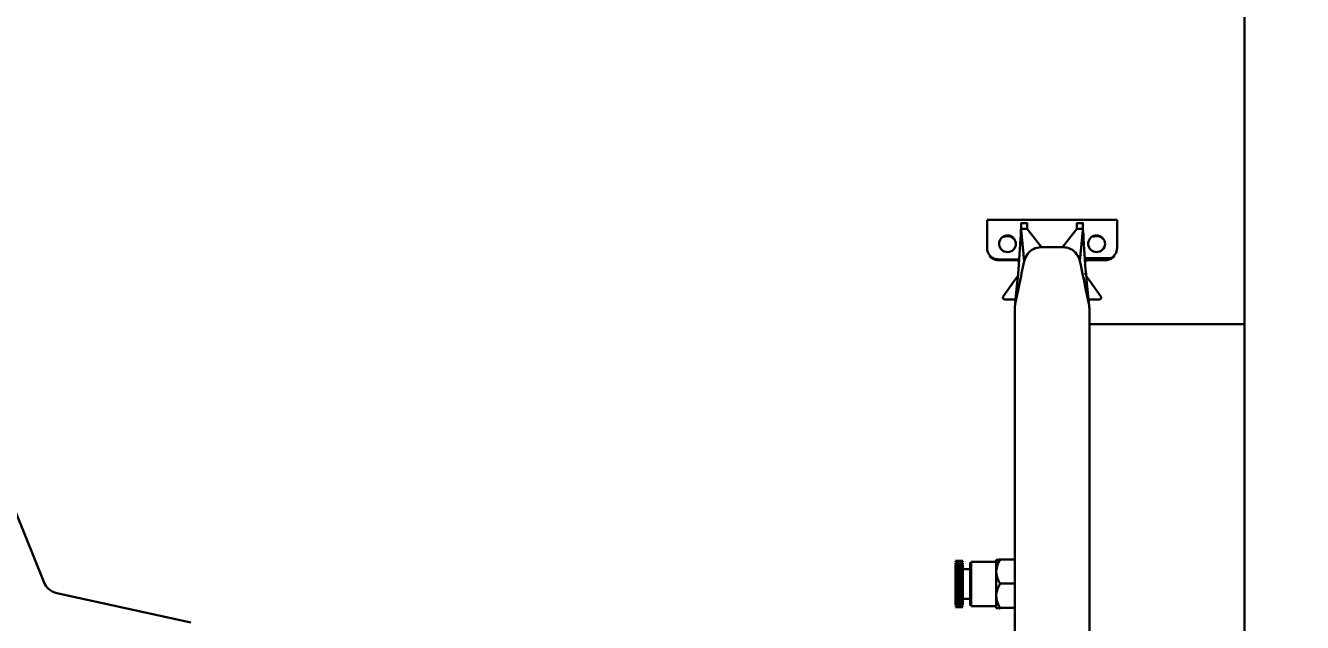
# Model space of a CAD drawing. Header units: millimetres. Extents: x 13935 to 21534, y -198 to 9202.
# Drawn here: x 15102.7 to 15446.4, y 8123 to 8283.7 of the extents above; entities that cross this region are included whole.
import ezdxf

# ---------------------------------------------------------------- set-up
doc = ezdxf.new("R2010")
doc.units = ezdxf.units.MM
doc.header["$LTSCALE"] = 326.7
doc.header["$PDMODE"] = 3
doc.header["$PDSIZE"] = 8
doc.layers.get('0').update_dxf_attribs({"linetype": 'CONTINUOUS'})
doc.layers.get('Defpoints').update_dxf_attribs({"linetype": 'CONTINUOUS'})
doc.styles.get("Standard").update_dxf_attribs({"font": 'calibri.ttf'})
doc.dimstyles.new('DIMSTYLE_1', dxfattribs={"dimtxt": 40, "dimasz": 35, "dimexe": 0.08, "dimexo": 1, "dimgap": 1, "dimtad": 1, "dimdsep": 46, "dimtxsty": 'Standard', "dimblk": '_FILLED', "dimblk1": '_FILLED', "dimblk2": '_FILLED', "dimcen": 0.09, "dimazin": 2, "dimtp": 0.01, "dimtm": 0.01, "dimtfac": 1, "dimtofl": 0, "dimtmove": 0, "dimatfit": 3, "dimldrblk": '_FILLED', "dimfxl": 1, "dimtolj": 1, "dimarcsym": 0})

# ---------------------------------------------------------------- blocks, each defined once
blk = doc.blocks.new('_FILLED')
at = {"color": 0, "linetype": 'ByBlock'}
blk.add_solid([(0, 0), (-1, 0.2143), (-1, -0.2143)], dxfattribs=at)
blk = doc.blocks.new('*D2237')
at = {"color": 0, "linetype": 'Continuous', "lineweight": -2}
for p, q in [((14585.72, 8138.35), (14585.72, 8528.77)), ((14620.72, 8528.69), (16091.03, 8528.69)), ((16126.03, 8125.39), (16126.03, 8528.77))]:
    blk.add_line(p, q, dxfattribs=at)
at = {"layer": 'Defpoints', "color": 0}
for p in [(16126.03, 8528.69), (14585.72, 8137.35), (16126.03, 8124.39)]:
    blk.add_point(p, dxfattribs=at)
at = {"color": 0, "linetype": 'ByBlock', "lineweight": -2, "xscale": 35, "yscale": 35, "zscale": 35, "rotation": 180}
blk.add_blockref('_FILLED', (14585.72, 8528.69), dxfattribs=at)
at = {"color": 0, "linetype": 'ByBlock', "lineweight": -2, "xscale": 35, "yscale": 35, "zscale": 35}
blk.add_blockref('_FILLED', (16126.03, 8528.69), dxfattribs=at)
at = {"color": 0, "lineweight": 30, "insert": (15337.56, 8583.02), "char_height": 40, "attachment_point": 2, "line_spacing_factor": 0.9}
blk.add_mtext('\\A1;C', dxfattribs=at)

msp = doc.modelspace()

# ---------------------------------------------------------------- linework, layer by layer
at = {"color": 0, "linetype": 'Continuous', "lineweight": 30}
for p, q in [((15430.73451, 8408.83992), (15430.73451, 7847.85643)), ((15361.48581, 8231.42752), (15361.48581, 8223.73954)), ((15361.48581, 8231.42752), (15396.48581, 8231.42752)), ((15370.67628, 8230.52231), (15372.27628, 8230.52231)), ((15385.69533, 8230.52231), (15387.29533, 8230.52231)), ((15396.48581, 8231.42752), (15396.48581, 8223.73954)), ((15370.57327, 8227.27398), (15370.40916, 8224.77761)), ((15370.68675, 8229.00854), (15370.68644, 8230.24244)), ((15372.28677, 8228.94025), (15370.69815, 8228.94021)), ((15372.28644, 8230.24248), (15372.28677, 8228.94025)), ((15372.28677, 8228.94023), (15376.18581, 8223.99693)), ((15381.78581, 8223.99693), (15385.68485, 8228.94023)), ((15385.68484, 8228.94025), (15385.68518, 8230.24248)), ((15387.27346, 8228.94021), (15385.68484, 8228.94025)), ((15386.48663, 8220.24391), (15387.2591, 8228.66128)), ((15387.28518, 8230.24244), (15387.28486, 8229.00854)), ((15387.48151, 8226.00564), (15387.39836, 8227.27376)), ((15370.40916, 8224.77761), (15370.24283, 8222.27325)), ((15370.49962, 8226.21672), (15370.43741, 8225.20549)), ((15375.97755, 8223.99693), (15381.99407, 8223.99693)), ((15387.5342, 8225.20549), (15387.47199, 8226.21672)), ((15387.64939, 8223.46543), (15387.48151, 8226.00564)), ((15364.48581, 8220.74218), (15369.11445, 8220.74218)), ((15369.11445, 8220.55118), (15364.48581, 8220.55118)), ((15370.24283, 8222.27325), (15369.94294, 8217.79832)), ((15387.8194, 8220.91988), (15387.64939, 8223.46543)), ((15388.85886, 8221.05497), (15387.80957, 8221.06235)), ((15388.8589, 8221.06095), (15387.8096, 8221.0662)), ((15387.93411, 8219.22003), (15387.8194, 8220.91988)), ((15388.85716, 8220.74218), (15393.48581, 8220.74218)), ((15393.48581, 8220.55118), (15388.85716, 8220.55118)), ((15394.77561, 8221.03136), (15393.48742, 8221.03274)), ((15394.77561, 8221.03136), (15393.48743, 8221.0378)), ((15388.02868, 8217.79832), (15387.92313, 8219.38077)), ((15387.92889, 8217.11873), (15388.00811, 8216.70871)), ((15365.83041, 8210.71157), (15368.02334, 8213.80177)), ((15369.62346, 8214.51905), (15369.22574, 8210.84366)), ((15369.85378, 8212.49746), (15370.12004, 8213.76621)), ((15369.85378, 8212.49746), (15370.12003, 8213.76621)), ((15388.3641, 8214.37097), (15388.23642, 8215.60732)), ((15388.36407, 8214.37096), (15388.74612, 8210.841)), ((15389.94828, 8213.80177), (15392.1412, 8210.71157)), ((15366.23819, 8209.92235), (15369.06859, 8209.92235)), ((15369.06859, 8208.74465), (15369.85378, 8212.49746)), ((15388.11784, 8212.49746), (15388.90303, 8208.74465)), ((15388.90303, 8209.92235), (15391.73342, 8209.92235)), ((15368.92314, 8055.14004), (15368.92314, 8207.01348)), ((15389.04848, 8207.01349), (15389.04844, 8071.98441)), ((15430.73451, 8203.34818), (15389.04845, 8203.34818)), ((15107.61218, 8133.92182), (15094.73869, 8165.81111)), ((15354.98581, 8139.62782), (15352.98581, 8139.62782)), ((15352.98581, 8139.55471), (15354.98581, 8139.55471)), ((15354.98581, 8139.50366), (15352.98581, 8139.50366)), ((15352.98581, 8139.49493), (15352.98581, 8139.44514)), ((15352.98581, 8139.41568), (15354.98581, 8139.41568)), ((15352.98581, 8139.35716), (15352.98581, 8139.29829)), ((15354.98581, 8139.35531), (15352.98581, 8139.35531)), ((15352.98581, 8139.25281), (15354.98581, 8139.25281)), ((15352.98581, 8139.19579), (15352.98581, 8139.12807)), ((15354.98581, 8139.18337), (15352.98581, 8139.18337)), ((15352.98581, 8139.06675), (15354.98581, 8139.06675)), ((15352.98581, 8139.01146), (15352.98581, 8138.93516)), ((15354.98581, 8138.98851), (15352.98581, 8138.98851)), ((15352.98581, 8138.8818), (15354.98581, 8138.8818)), ((15352.98581, 8138.85824), (15354.98581, 8138.85824)), ((15352.98581, 8138.80489), (15352.98581, 8138.7203)), ((15354.98581, 8138.7715), (15352.98581, 8138.7715)), ((15354.98581, 8138.75153), (15352.98581, 8138.75153)), ((15352.98581, 8138.6691), (15354.98581, 8138.6691)), ((15352.98581, 8138.62809), (15354.98581, 8138.62809)), ((15352.98581, 8138.57689), (15352.98581, 8128.07179)), ((15354.98581, 8138.53321), (15352.98581, 8138.53321)), ((15354.98581, 8138.52569), (15352.98581, 8138.52569)), ((15352.98581, 8138.37722), (15354.98581, 8138.37722)), ((15354.98581, 8138.27952), (15352.98581, 8138.27952)), ((15354.98581, 8138.27456), (15352.98581, 8138.27456)), ((15352.98581, 8138.10661), (15354.98581, 8138.10661)), ((15354.98581, 8138.014), (15352.98581, 8138.014)), ((15354.98581, 8137.99658), (15352.98581, 8137.99658)), ((15352.98581, 8137.90942), (15354.98581, 8137.90942)), ((15352.98581, 8137.81734), (15354.98581, 8137.81734)), ((15354.98581, 8139.49493), (15354.98581, 8139.44514)), ((15354.98581, 8139.35716), (15354.98581, 8139.29829)), ((15354.98581, 8139.19579), (15354.98581, 8139.12807)), ((15354.98581, 8139.01146), (15354.98581, 8138.93516)), ((15354.98581, 8138.80489), (15354.98581, 8138.7203)), ((15354.98581, 8138.57689), (15354.98581, 8128.07179)), ((15356.98581, 8127.57677), (15356.98581, 8139.17637)), ((15357.18581, 8127.37658), (15357.18581, 8139.37658)), ((15363.98581, 8139.37658), (15357.18581, 8139.37658)), ((15363.98581, 8126.87317), (15363.98581, 8139.87998)), ((15368.92314, 8139.94032), (15364.98525, 8139.94032)), ((15354.98581, 8137.73018), (15352.98581, 8137.73018)), ((15354.98581, 8137.70037), (15352.98581, 8137.70037)), ((15352.98581, 8137.61901), (15354.98581, 8137.61901)), ((15352.98581, 8137.51054), (15354.98581, 8137.51054)), ((15354.98581, 8137.42918), (15352.98581, 8137.42918)), ((15354.98581, 8137.38709), (15352.98581, 8137.38709)), ((15352.98581, 8137.31186), (15354.98581, 8137.31186)), ((15352.98581, 8137.18742), (15354.98581, 8137.18742)), ((15354.98581, 8137.11219), (15352.98581, 8137.11219)), ((15354.98581, 8137.05799), (15352.98581, 8137.05799)), ((15352.98581, 8136.98918), (15354.98581, 8136.98918)), ((15352.98581, 8136.84927), (15354.98581, 8136.84927)), ((15354.98581, 8136.78045), (15352.98581, 8136.78045)), ((15354.98581, 8136.71436), (15352.98581, 8136.71436)), ((15352.98581, 8136.65223), (15354.98581, 8136.65223)), ((15352.98581, 8136.49741), (15354.98581, 8136.49741)), ((15354.98581, 8136.43528), (15352.98581, 8136.43528)), ((15354.98581, 8136.35755), (15352.98581, 8136.35755)), ((15352.98581, 8136.30236), (15354.98581, 8136.30236)), ((15352.98581, 8136.13323), (15354.98581, 8136.13323)), ((15354.98581, 8136.07804), (15352.98581, 8136.07804)), ((15354.98581, 8135.98899), (15352.98581, 8135.98899)), ((15352.98581, 8135.94095), (15354.98581, 8135.94095)), ((15352.98581, 8135.75818), (15354.98581, 8135.75818)), ((15354.98581, 8135.71014), (15352.98581, 8135.71014)), ((15354.98581, 8135.61011), (15352.98581, 8135.61011)), ((15352.98581, 8135.56941), (15354.98581, 8135.56941)), ((15352.98581, 8135.37372), (15354.98581, 8135.37372)), ((15354.98581, 8135.33303), (15352.98581, 8135.33303)), ((15354.98581, 8135.22241), (15352.98581, 8135.22241)), ((15352.98581, 8135.18922), (15354.98581, 8135.18922)), ((15352.98581, 8134.98138), (15354.98581, 8134.98138)), ((15354.98581, 8134.94819), (15352.98581, 8134.94819)), ((15354.98581, 8134.82743), (15352.98581, 8134.82743)), ((15352.98581, 8134.80188), (15354.98581, 8134.80188)), ((15352.98581, 8134.58271), (15354.98581, 8134.58271)), ((15354.98581, 8134.55716), (15352.98581, 8134.55716)), ((15354.98581, 8134.42673), (15352.98581, 8134.42673)), ((15352.98581, 8134.40891), (15354.98581, 8134.40891)), ((15355.48581, 8137.37658), (15356.98581, 8137.37658)), ((15111.17973, 8130.90912), (15147.18735, 8123.0292)), ((15352.98581, 8134.17928), (15354.98581, 8134.17928)), ((15354.98581, 8134.16146), (15352.98581, 8134.16146)), ((15354.98581, 8134.02188), (15352.98581, 8134.02188)), ((15352.98581, 8134.01186), (15354.98581, 8134.01186)), ((15352.98581, 8133.77269), (15354.98581, 8133.77269)), ((15354.98581, 8133.76267), (15352.98581, 8133.76267)), ((15354.98581, 8133.61449), (15352.98581, 8133.61449)), ((15352.98581, 8133.61231), (15354.98581, 8133.61231)), ((15352.98581, 8133.36452), (15354.98581, 8133.36452)), ((15354.98581, 8133.36235), (15352.98581, 8133.36235)), ((15352.98581, 8133.21183), (15354.98581, 8133.21183)), ((15354.98581, 8133.20615), (15352.98581, 8133.20615)), ((15354.98581, 8132.96209), (15352.98581, 8132.96209)), ((15352.98581, 8132.95641), (15354.98581, 8132.95641)), ((15352.98581, 8132.812), (15354.98581, 8132.812)), ((15354.98581, 8132.79849), (15352.98581, 8132.79849)), ((15354.98581, 8132.56347), (15352.98581, 8132.56347)), ((15352.98581, 8132.54995), (15354.98581, 8132.54995)), ((15352.98581, 8132.4144), (15354.98581, 8132.4144)), ((15354.98581, 8132.39311), (15352.98581, 8132.39311)), ((15354.98581, 8132.16805), (15352.98581, 8132.16805)), ((15352.98581, 8132.14676), (15354.98581, 8132.14676)), ((15352.98581, 8132.02059), (15354.98581, 8132.02059)), ((15354.98581, 8131.99161), (15352.98581, 8131.99161)), ((15354.98581, 8131.7774), (15352.98581, 8131.7774)), ((15352.98581, 8131.74842), (15354.98581, 8131.74842)), ((15352.98581, 8131.63214), (15354.98581, 8131.63214)), ((15354.98581, 8131.59558), (15352.98581, 8131.59558)), ((15354.98581, 8131.39307), (15352.98581, 8131.39307)), ((15352.98581, 8131.35651), (15354.98581, 8131.35651)), ((15352.98581, 8131.25057), (15354.98581, 8131.25057)), ((15354.98581, 8131.20657), (15352.98581, 8131.20657)), ((15354.98581, 8131.01656), (15352.98581, 8131.01656)), ((15352.98581, 8130.97256), (15354.98581, 8130.97256)), ((15352.98581, 8130.87739), (15354.98581, 8130.87739)), ((15364.98525, 8133.50699), (15368.92314, 8133.50699)), ((15354.98581, 8130.82613), (15352.98581, 8130.82613)), ((15354.98581, 8130.64937), (15352.98581, 8130.64937)), ((15352.98581, 8130.59811), (15354.98581, 8130.59811)), ((15352.98581, 8130.51408), (15354.98581, 8130.51408)), ((15354.98581, 8130.45576), (15352.98581, 8130.45576)), ((15354.98581, 8130.29294), (15352.98581, 8130.29294)), ((15352.98581, 8130.23462), (15354.98581, 8130.23462)), ((15352.98581, 8130.16206), (15354.98581, 8130.16206)), ((15354.98581, 8130.09691), (15352.98581, 8130.09691)), ((15354.98581, 8129.94868), (15352.98581, 8129.94868)), ((15352.98581, 8129.88353), (15354.98581, 8129.88353)), ((15352.98581, 8129.82272), (15354.98581, 8129.82272)), ((15354.98581, 8129.75101), (15352.98581, 8129.75101)), ((15354.98581, 8129.61795), (15352.98581, 8129.61795)), ((15352.98581, 8129.54623), (15354.98581, 8129.54623)), ((15352.98581, 8129.49742), (15354.98581, 8129.49742)), ((15354.98581, 8129.41941), (15352.98581, 8129.41941)), ((15354.98581, 8129.30205), (15352.98581, 8129.30205)), ((15352.98581, 8129.22404), (15354.98581, 8129.22404)), ((15352.98581, 8129.18742), (15354.98581, 8129.18742)), ((15354.98581, 8129.10343), (15352.98581, 8129.10343)), ((15354.98581, 8129.00223), (15352.98581, 8129.00223)), ((15352.98581, 8128.91824), (15354.98581, 8128.91824)), ((15352.98581, 8128.89395), (15354.98581, 8128.89395)), ((15354.98581, 8128.80432), (15352.98581, 8128.80432)), ((15352.98581, 8128.63004), (15354.98581, 8128.63004)), ((15352.98581, 8128.61818), (15354.98581, 8128.61818)), ((15354.98581, 8128.52325), (15352.98581, 8128.52325)), ((15352.98581, 8128.36118), (15354.98581, 8128.36118)), ((15352.98581, 8128.36057), (15354.98581, 8128.36057)), ((15354.98581, 8128.26133), (15352.98581, 8128.26133)), ((15352.98581, 8128.12398), (15354.98581, 8128.12398)), ((15352.98581, 8128.11089), (15354.98581, 8128.11089)), ((15354.98581, 8128.0196), (15352.98581, 8128.0196)), ((15354.98581, 8127.98638), (15352.98581, 8127.98638)), ((15352.98581, 8127.93419), (15352.98581, 8127.85326)), ((15352.98581, 8127.90751), (15354.98581, 8127.90751)), ((15352.98581, 8127.882), (15354.98581, 8127.882)), ((15354.98581, 8127.79901), (15352.98581, 8127.79901)), ((15352.98581, 8127.72904), (15352.98581, 8127.65653)), ((15352.98581, 8127.67479), (15354.98581, 8127.67479)), ((15354.98581, 8127.60044), (15352.98581, 8127.60044)), ((15352.98581, 8127.54617), (15352.98581, 8127.48237)), ((15352.98581, 8127.49008), (15354.98581, 8127.49008)), ((15354.98581, 8127.42466), (15352.98581, 8127.42466)), ((15354.98581, 8127.93419), (15354.98581, 8127.85326)), ((15354.98581, 8127.72904), (15354.98581, 8127.65653)), ((15354.98581, 8127.54617), (15354.98581, 8127.48237)), ((15355.48581, 8129.37658), (15356.98581, 8129.37658)), ((15352.98581, 8127.38632), (15352.98581, 8127.33148)), ((15352.98581, 8127.3286), (15354.98581, 8127.3286)), ((15354.98581, 8127.27237), (15352.98581, 8127.27237)), ((15352.98581, 8127.191), (15354.98581, 8127.191)), ((15354.98581, 8127.14417), (15352.98581, 8127.14417)), ((15354.98581, 8127.38632), (15354.98581, 8127.33148)), ((15363.98581, 8127.37658), (15357.18581, 8127.37658)), ((15364.98525, 8126.94324), (15368.92314, 8126.94324))]:
    msp.add_line(p, q, dxfattribs=at)
for points in [[(15370.6406, 8229.52711), (15370.60425, 8228.42317), (15370.55725, 8227.3197), (15370.49962, 8226.21672)], [(15370.69815, 8228.94021), (15370.69576, 8228.94779), (15370.69365, 8228.95538), (15370.69182, 8228.96297), (15370.69027, 8228.97056), (15370.689, 8228.97816), (15370.68802, 8228.98576), (15370.68732, 8228.99335), (15370.68689, 8229.00095), (15370.68675, 8229.00854)], [(15370.69815, 8228.94023), (15370.699, 8228.90509), (15370.70012, 8228.87001), (15370.70151, 8228.835), (15370.70317, 8228.80007), (15370.7051, 8228.76524), (15370.7073, 8228.73049), (15370.70977, 8228.69583), (15370.71252, 8228.66128), (15371.48499, 8220.24391)], [(15387.2591, 8228.66128), (15387.26184, 8228.69583), (15387.26432, 8228.73049), (15387.26652, 8228.76524), (15387.26845, 8228.80007), (15387.27011, 8228.835), (15387.2715, 8228.87001), (15387.27262, 8228.90509), (15387.27347, 8228.94023)], [(15387.28486, 8229.00854), (15387.28472, 8229.00095), (15387.2843, 8228.99335), (15387.2836, 8228.98576), (15387.28261, 8228.97816), (15387.28134, 8228.97056), (15387.27979, 8228.96297), (15387.27797, 8228.95538), (15387.27585, 8228.94779), (15387.27346, 8228.94021)], [(15387.47199, 8226.21672), (15387.41436, 8227.3197), (15387.36737, 8228.42317)], [(15369.85607, 8216.9062), (15369.74574, 8215.71507), (15369.62346, 8214.51905)], [(15370.04955, 8219.39655), (15370.04115, 8219.27312), (15369.95452, 8218.09233), (15369.85607, 8216.9062)], [(15388.23642, 8215.60732), (15388.12342, 8216.81683), (15388.02268, 8218.02119), (15387.93411, 8219.22003)]]:
    msp.add_lwpolyline(points, dxfattribs=at)
for centre, radius, start, end in [((15366.97429, 8224.9526), 2.26133, 359.9908733, 4.3394422), ((15381.9936, 8219.40189), 4.59504, 83.49547, 89.9941396), ((15390.99732, 8224.9526), 2.26133, 175.6608851, 180.0091346), ((15390.99964, 8224.95253), 2.26365, 180.0074114, 184.3168621), ((15395.90465, 9206.25385), 985.22407, 269.59024803, 269.8594256), ((15367.11517, 8078.49273), 61.48449, 91.9852119, 92.1664532), ((15355.48581, 8137.87658), 0.5, 220.0048249, 270.0009179), ((15112.24863, 8135.79353), 5, 201.9835867, 257.6559849), ((15355.48581, 8128.87658), 0.5, 90, 129.9964662), ((15367.11517, 8188.26042), 61.48449, 267.8335468, 268.0147881), ((15367.12337, 8065.26871), 61.71159, 91.9855193, 92.16135)]:
    msp.add_arc(centre, radius, start, end, dxfattribs=at)
for centre, major_axis, start_param, end_param in [((15368.02334, 8213.63495), (6.81104, 9.59984), 7.578521002, 7.842422889), ((15389.94828, 8213.63495), (-6.81104, 9.59984), -1.559237582, -1.283581002)]:
    msp.add_ellipse(centre, major_axis=major_axis, ratio=0.008201246, start_param=start_param, end_param=end_param, dxfattribs=at)
for points, knots in [([(15370.67626, 8230.52207), (15370.64619, 8230.52481), (15370.69682, 8230.32507), (15370.65878, 8230.25362), (15370.65675, 8230.16435)], [0, 0, 0, 0, 0.25267683, 1, 1, 1, 1]), ([(15370.68644, 8230.24246), (15370.68642, 8230.31202), (15370.65883, 8230.37424), (15370.69993, 8230.5199), (15370.67626, 8230.52207)], [0, 0, 0, 0, 0.745334959, 1, 1, 1, 1]), ([(15372.27626, 8230.52201), (15372.29992, 8230.51968), (15372.25886, 8230.37446), (15372.28642, 8230.31201), (15372.28644, 8230.24246)], [0, 0, 0, 0, 0.254707438, 1, 1, 1, 1]), ([(15385.68517, 8230.24246), (15385.68519, 8230.312), (15385.71276, 8230.37447), (15385.6717, 8230.51967), (15385.69535, 8230.52201)], [0, 0, 0, 0, 0.745290763, 1, 1, 1, 1]), ([(15387.29536, 8230.52207), (15387.27169, 8230.5199), (15387.31279, 8230.37424), (15387.28519, 8230.31202), (15387.28517, 8230.24246)], [0, 0, 0, 0, 0.254664819, 1, 1, 1, 1]), ([(15387.31487, 8230.16435), (15387.31283, 8230.25362), (15387.2748, 8230.32507), (15387.32542, 8230.52481), (15387.29536, 8230.52207)], [0, 0, 0, 0, 0.747322754, 1, 1, 1, 1]), ([(15366.98581, 8227.20189), (15366.41186, 8227.20189), (15365.21655, 8226.72143), (15364.73591, 8225.52611), (15364.73599, 8224.95224)], [0, 0, 0, 0, 0.500034328, 1, 1, 1, 1]), ([(15369.22914, 8225.12371), (15369.18771, 8225.66949), (15368.66882, 8226.76882), (15367.53324, 8227.20189), (15366.98581, 8227.20189)], [0, 0, 0, 0, 0.499962018, 1, 1, 1, 1]), ([(15390.98581, 8227.20189), (15390.43837, 8227.20189), (15389.30279, 8226.76882), (15388.7839, 8225.66948), (15388.74247, 8225.12369)], [0, 0, 0, 0, 0.500038011, 1, 1, 1, 1]), ([(15393.23562, 8224.95224), (15393.2357, 8225.52611), (15392.75506, 8226.72143), (15391.55975, 8227.20189), (15390.98581, 8227.20189)], [0, 0, 0, 0, 0.499965698, 1, 1, 1, 1]), ([(15364.73599, 8224.95224), (15364.73607, 8224.37835), (15365.21586, 8223.18253), (15366.41175, 8222.70249), (15366.98581, 8222.70249)], [0, 0, 0, 0, 0.499929537, 1, 1, 1, 1]), ([(15367.33307, 8226.99032), (15367.27556, 8226.99937), (15367.16004, 8227.01305), (15367.04379, 8227.0177), (15366.98581, 8227.0177)], [0, 0, 0, 0, 0.500998454, 1, 1, 1, 1]), ([(15366.98581, 8222.70249), (15367.55986, 8222.70249), (15368.75576, 8223.18253), (15369.23554, 8224.37835), (15369.23562, 8224.95224)], [0, 0, 0, 0, 0.500070498, 1, 1, 1, 1]), ([(15388.74241, 8224.78214), (15388.78364, 8224.23614), (15389.30156, 8223.1356), (15390.43806, 8222.70249), (15390.98581, 8222.70249)], [0, 0, 0, 0, 0.499910492, 1, 1, 1, 1]), ([(15391.33307, 8226.99032), (15391.27556, 8226.99937), (15391.16004, 8227.01305), (15391.04379, 8227.0177), (15390.98581, 8227.0177)], [0, 0, 0, 0, 0.500998454, 1, 1, 1, 1]), ([(15390.98581, 8222.70249), (15391.55986, 8222.70249), (15392.75576, 8223.18253), (15393.23554, 8224.37835), (15393.23562, 8224.95224)], [0, 0, 0, 0, 0.500070498, 1, 1, 1, 1]), ([(15369.37552, 8220.72465), (15369.33228, 8220.73038), (15369.24539, 8220.73914), (15369.1581, 8220.74218), (15369.11445, 8220.74218)], [0, 0, 0, 0, 0.499865757, 1, 1, 1, 1]), ([(15369.40063, 8220.53009), (15369.3532, 8220.53705), (15369.25798, 8220.54759), (15369.16223, 8220.55118), (15369.11445, 8220.55118)], [0, 0, 0, 0, 0.500829717, 1, 1, 1, 1]), ([(15369.86648, 8220.59808), (15369.78876, 8220.6286), (15369.62719, 8220.68071), (15369.46059, 8220.71336), (15369.37552, 8220.72465)], [0, 0, 0, 0, 0.493157579, 1, 1, 1, 1]), ([(15369.91885, 8220.38097), (15369.83674, 8220.41734), (15369.66671, 8220.47878), (15369.49003, 8220.51696), (15369.40063, 8220.53009)], [0, 0, 0, 0, 0.49845899, 1, 1, 1, 1]), ([(15370.12443, 8220.47442), (15370.08357, 8220.49784), (15369.99903, 8220.54229), (15369.91145, 8220.58042), (15369.86648, 8220.59808)], [0, 0, 0, 0, 0.493639518, 1, 1, 1, 1]), ([(15370.15487, 8220.25649), (15370.11715, 8220.27974), (15370.03984, 8220.32397), (15369.95971, 8220.36288), (15369.91885, 8220.38097)], [0, 0, 0, 0, 0.49790704, 1, 1, 1, 1]), ([(15393.81553, 8220.56975), (15393.76076, 8220.5636), (15393.65096, 8220.55432), (15393.54082, 8220.55118), (15393.48581, 8220.55118)], [0, 0, 0, 0, 0.500446648, 1, 1, 1, 1]), ([(15365.78675, 8210.43572), (15365.78209, 8210.46239), (15365.77645, 8210.5149), (15365.77952, 8210.56778), (15365.78369, 8210.59297)], [0, 0, 0, 0, 0.514654507, 1, 1, 1, 1]), ([(15365.78369, 8210.59297), (15365.78724, 8210.61443), (15365.79809, 8210.65613), (15365.81825, 8210.69443), (15365.83041, 8210.71157)], [0, 0, 0, 0, 0.508569308, 1, 1, 1, 1]), ([(15366.23819, 8209.92235), (15366.12766, 8209.92235), (15365.90896, 8210.08771), (15365.80883, 8210.30934), (15365.78675, 8210.43572)], [0, 0, 0, 0, 0.462836918, 1, 1, 1, 1]), ([(15392.18485, 8210.43564), (15392.16276, 8210.30928), (15392.06263, 8210.08768), (15391.84395, 8209.92235), (15391.73342, 8209.92235)], [0, 0, 0, 0, 0.537167462, 1, 1, 1, 1]), ([(15392.1412, 8210.71157), (15392.1672, 8210.67493), (15392.19927, 8210.58109), (15392.19346, 8210.4849), (15392.18485, 8210.43564)], [0, 0, 0, 0, 0.473279672, 1, 1, 1, 1]), ([(15368.92314, 8207.01348), (15368.92313, 8207.12533), (15368.94239, 8207.70458), (15369.00874, 8208.28103), (15369.06859, 8208.74465)], [0, 0, 0, 0, 0.193063039, 1, 1, 1, 1]), ([(15388.90303, 8208.74465), (15388.92569, 8208.56913), (15388.99422, 8207.99423), (15389.04849, 8207.41577), (15389.04848, 8207.01349)], [0, 0, 0, 0, 0.305522016, 1, 1, 1, 1]), ([(15363.98581, 8139.87998), (15364.01156, 8139.8904), (15364.28541, 8139.90666), (15364.54974, 8139.92413), (15364.79089, 8139.93328)], [0, 0, 0, 0, 0.103235699, 1, 1, 1, 1]), ([(15363.98581, 8136.48355), (15363.99107, 8136.37851), (15364.00871, 8136.16845), (15364.03968, 8135.95996), (15364.05831, 8135.85616)], [0, 0, 0, 0, 0.49931283, 1, 1, 1, 1]), ([(15363.98581, 8129.98014), (15363.99107, 8129.87299), (15364.0087, 8129.6587), (15364.03967, 8129.44596), (15364.05831, 8129.34004)], [0, 0, 0, 0, 0.499384295, 1, 1, 1, 1]), ([(15363.98581, 8126.88291), (15364.01172, 8126.89338), (15364.28732, 8126.90959), (15364.55331, 8126.92721), (15364.796, 8126.93639)], [0, 0, 0, 0, 0.103197522, 1, 1, 1, 1])]:
    msp.add_open_spline(points, degree=3, knots=knots, dxfattribs=at)
for points in [[(15363.19601, 8221.03136), (15362.23204, 8221.49033), (15361.48581, 8222.67188), (15361.48581, 8223.73954)], [(15366.98581, 8227.0177), (15366.65205, 8227.0177), (15366.31049, 8226.93945), (15366.00963, 8226.79496)], [(15368.74455, 8226.1712), (15368.40544, 8226.59654), (15367.87043, 8226.9057), (15367.33307, 8226.99032)], [(15373.97858, 8223.53411), (15374.59162, 8223.83737), (15375.2936, 8223.99693), (15375.97755, 8223.99693)], [(15382.51413, 8223.96735), (15383.02454, 8223.90918), (15383.53267, 8223.76186), (15383.99313, 8223.53407)], [(15390.98581, 8227.0177), (15390.65205, 8227.0177), (15390.31049, 8226.93945), (15390.00963, 8226.79496)], [(15392.74455, 8226.1712), (15392.40544, 8226.59654), (15391.87043, 8226.9057), (15391.33307, 8226.99032)], [(15396.48581, 8223.73954), (15396.48581, 8222.67188), (15395.73958, 8221.49033), (15394.77561, 8221.03136)], [(15363.52038, 8220.71194), (15362.99814, 8220.88985), (15362.51137, 8221.23079), (15362.16232, 8221.65805)], [(15363.19601, 8221.03136), (15363.56402, 8220.85614), (15364.02972, 8220.69307), (15364.40544, 8220.85109)], [(15364.48581, 8220.55118), (15364.15957, 8220.55118), (15363.82919, 8220.60673), (15363.52038, 8220.71194)], [(15370.12004, 8213.76621), (15370.57358, 8215.92581), (15371.0287, 8218.08506), (15371.48502, 8220.24407)], [(15371.48502, 8220.24407), (15371.76964, 8221.59039), (15372.74517, 8222.92397), (15373.97858, 8223.53411)], [(15383.99313, 8223.53407), (15385.2265, 8222.9239), (15386.20198, 8221.59035), (15386.4866, 8220.24407)], [(15386.4866, 8220.24407), (15387.03227, 8217.66227), (15387.57621, 8215.08011), (15388.11784, 8212.49746)], [(15388.85716, 8220.55118), (15388.49622, 8220.55118), (15388.1225, 8220.4454), (15387.81541, 8220.25572)], [(15388.85716, 8220.74218), (15388.50887, 8220.74218), (15388.14933, 8220.64765), (15387.84718, 8220.47442)], [(15393.48581, 8220.74218), (15393.89757, 8220.74218), (15394.39107, 8220.79109), (15394.6699, 8221.09407)], [(15395.80966, 8221.65852), (15395.33061, 8221.07195), (15394.56812, 8220.65431), (15393.81553, 8220.56975)], [(15369.22574, 8210.84366), (15369.15024, 8210.14611), (15369.07833, 8209.44621), (15369.06859, 8208.74465)], [(15388.90302, 8208.74465), (15388.89329, 8209.44621), (15388.82137, 8210.14611), (15388.74587, 8210.84366)], [(15364.98525, 8139.94032), (15364.45792, 8139.03625), (15364.03823, 8138.00907), (15363.98581, 8136.96376)], [(15364.05831, 8135.85616), (15364.20705, 8135.0276), (15364.56111, 8134.23414), (15364.98525, 8133.50699)], [(15364.62443, 8132.81918), (15364.27642, 8132.08615), (15364.02564, 8131.28056), (15363.98581, 8130.47009)], [(15364.98525, 8133.50699), (15364.85676, 8133.28223), (15364.73547, 8133.05307), (15364.62443, 8132.81918)], [(15364.05831, 8129.34004), (15364.20675, 8128.4964), (15364.56011, 8127.68689), (15364.98525, 8126.94324)]]:
    msp.add_open_spline(points, degree=3, dxfattribs=at)

# ---------------------------------------------------------------- dimensions: what is measured, and where the dimension line sits
dim = msp.add_linear_dim(base=(16126.02578, 8528.68634), p1=(14585.71672, 8137.34818), p2=(16126.02578, 8124.39192), text='C', dimstyle='DIMSTYLE_1', dxfattribs=at)
dim.commit()
dim.dimension.update_dxf_attribs({"geometry": '*D2237', "text_midpoint": (15337.5619, 8528.68634), "dimtype": 160})

doc.saveas('drawing.dxf')
